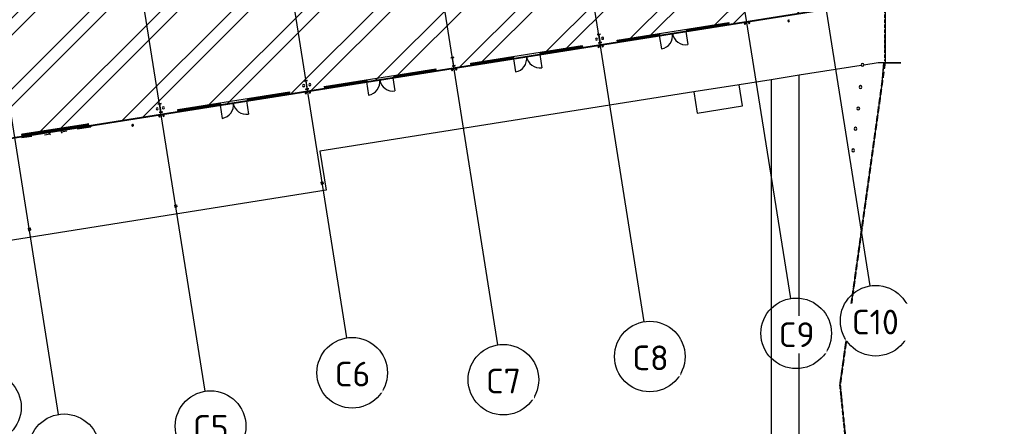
# Model space of a CAD drawing. Header units: millimetres. Extents: x 674 to 609626, y -20132 to 4061356.
# Drawn here: x 235240 to 305801, y 3983511 to 4012286 of the extents above; entities that cross this region are included whole.
import ezdxf

# ---------------------------------------------------------------- set-up
doc = ezdxf.new("R2010")
doc.units = ezdxf.units.MM
for name, pattern in [('Boundary', [16, 5, -2, 5, -2, 0, -2]), ('Hidden', [6, 4, -2]), ('Hidden_2_', [4, 3, -1])]:
    doc.linetypes.add(name, pattern=pattern)
for name, color, linetype, lineweight in [('A-000-M_MASS', 13, 'Continuous', 25), ('A-000-MH_MASS', 13, 'Hidden_2_', 25), ('A-010-M_LINE', 90, 'Continuous', 18), ('A-214-M_CURT_WALL', 52, 'Continuous', 13), ('A-215-M_CURT_PANEL', 51, 'Continuous', 13), ('A-230-M_FLOOR', 192, 'Continuous', 13), ('A-314-M_WINDO_GLASS', 151, 'Continuous', 13), ('A-314-M_WINDOW_FRM', 151, 'Continuous', 13), ('A-314-M_WINDOW_OPEN', 151, 'Continuous', 13), ('A-325-M_DOOR', 31, 'Continuous', 13), ('A-325-M_DOOR_PANEL', 31, 'Continuous', 13), ('C-910-M_SITE_BOUND', 91, 'Boundary', 25), ('F-670-M_FSP', 13, 'Continuous', 13), ('M-520-M_DRAINAGE_FW', 2, 'Continuous', 13), ('P-500-M_PLMB_EQPM', 2, 'Continuous', 13), ('S-280-M_COLUMN', 52, 'Continuous', 13), ('S-280-M_STRUCT_FRAME', 12, 'Continuous', 13), ('Z-030-M_GRID', 191, 'Continuous', 13), ('Z-033_T_GRIDREF', 31, 'Continuous', 13), ('Z-060-M_DETAIL', 92, 'Continuous', 25)]:
    doc.layers.add(name, color=color, linetype=linetype, lineweight=lineweight)
doc.styles.add('ISOCPEUR_2', font='isocpeur.ttf', dxfattribs={"height": 1750})

# ---------------------------------------------------------------- blocks, each defined once
blk = doc.blocks.new('Hydrant_double8 - Hydrant_double-1019432-S0_021 - GROUND LOADING PLAN')
at = {"layer": 'F-670-M_FSP', "lineweight": 5}
for start, end in [(19.00041, 199.00041), (199.00041, 19.00041)]:
    blk.add_arc((-2397820, 3973209), 60, start, end, dxfattribs=at)
blk = doc.blocks.new('Structural Framing 20 - Structural Framing 1-1264715-S0_021 - GROUND LOADING PLAN')
at = {"layer": 'S-280-M_STRUCT_FRAME', "lineweight": 5}
for p, q in [((-2284375, 4044968), (-2284602, 4044932)), ((-2284602, 4044932), (-2284601, 4044922)), ((-2284601, 4044922), (-2284492, 4044940)), ((-2284492, 4044940), (-2284400, 4044357)), ((-2284482, 4044941), (-2284374, 4044958)), ((-2284390, 4044358), (-2284482, 4044941)), ((-2284374, 4044958), (-2284375, 4044968)), ((-2284400, 4044357), (-2284508, 4044340)), ((-2284508, 4044340), (-2284507, 4044330)), ((-2284507, 4044330), (-2284280, 4044366)), ((-2284281, 4044376), (-2284390, 4044358)), ((-2284280, 4044366), (-2284281, 4044376)), ((-2278260, 4006360), (-2278487, 4006324)), ((-2278487, 4006324), (-2278485, 4006314)), ((-2278485, 4006314), (-2278377, 4006331)), ((-2278285, 4005748), (-2278393, 4005731)), ((-2278392, 4005721), (-2278164, 4005757)), ((-2278377, 4006331), (-2278285, 4005748)), ((-2278367, 4006332), (-2278258, 4006350)), ((-2278275, 4005750), (-2278367, 4006332)), ((-2278166, 4005767), (-2278275, 4005750)), ((-2278258, 4006350), (-2278260, 4006360)), ((-2278164, 4005757), (-2278166, 4005767)), ((-2278393, 4005731), (-2278392, 4005721))]:
    blk.add_line(p, q, dxfattribs=at)
blk = doc.blocks.new('Structural Framing 22 - Structural Framing 1-1264748-S0_021 - GROUND LOADING PLAN')
at = {"layer": 'S-280-M_STRUCT_FRAME', "lineweight": 5}
for p, q in [((-2274004, 4046611), (-2274232, 4046575)), ((-2274232, 4046575), (-2274230, 4046565)), ((-2274230, 4046565), (-2274121, 4046582)), ((-2274029, 4046000), (-2274138, 4045982)), ((-2274138, 4045982), (-2274136, 4045972)), ((-2274136, 4045972), (-2273909, 4046008)), ((-2274121, 4046582), (-2274029, 4046000)), ((-2274111, 4046584), (-2274003, 4046601)), ((-2274019, 4046001), (-2274111, 4046584)), ((-2273911, 4046018), (-2274019, 4046001)), ((-2274003, 4046601), (-2274004, 4046611)), ((-2273909, 4046008), (-2273911, 4046018)), ((-2267889, 4008002), (-2268116, 4007966)), ((-2268116, 4007966), (-2268115, 4007956)), ((-2268115, 4007956), (-2268006, 4007974)), ((-2268006, 4007974), (-2267914, 4007391)), ((-2267996, 4007975), (-2267888, 4007992)), ((-2267904, 4007392), (-2267996, 4007975)), ((-2267888, 4007992), (-2267889, 4008002)), ((-2267914, 4007391), (-2268022, 4007374)), ((-2268022, 4007374), (-2268021, 4007364)), ((-2268021, 4007364), (-2267794, 4007400)), ((-2267795, 4007410), (-2267904, 4007392)), ((-2267794, 4007400), (-2267795, 4007410))]:
    blk.add_line(p, q, dxfattribs=at)
blk = doc.blocks.new('Structural Framing 23 - Structural Framing 1-1264781-S0_021 - GROUND LOADING PLAN')
at = {"layer": 'S-280-M_STRUCT_FRAME', "lineweight": 5}
for p, q in [((-2263634, 4048254), (-2263861, 4048218)), ((-2263861, 4048218), (-2263859, 4048208)), ((-2263859, 4048208), (-2263751, 4048225)), ((-2263751, 4048225), (-2263658, 4047642)), ((-2263741, 4048226), (-2263632, 4048244)), ((-2263648, 4047644), (-2263741, 4048226)), ((-2263632, 4048244), (-2263634, 4048254)), ((-2263658, 4047642), (-2263767, 4047625)), ((-2263767, 4047625), (-2263765, 4047615)), ((-2263765, 4047615), (-2263538, 4047651)), ((-2263540, 4047661), (-2263648, 4047644)), ((-2263538, 4047651), (-2263540, 4047661)), ((-2257518, 4009645), (-2257746, 4009609)), ((-2257746, 4009609), (-2257744, 4009599)), ((-2257744, 4009599), (-2257635, 4009616)), ((-2257635, 4009616), (-2257543, 4009033)), ((-2257626, 4009618), (-2257517, 4009635)), ((-2257533, 4009035), (-2257626, 4009618)), ((-2257517, 4009635), (-2257518, 4009645)), ((-2257543, 4009033), (-2257652, 4009016)), ((-2257652, 4009016), (-2257650, 4009006)), ((-2257650, 4009006), (-2257423, 4009042)), ((-2257425, 4009052), (-2257533, 4009035)), ((-2257423, 4009042), (-2257425, 4009052))]:
    blk.add_line(p, q, dxfattribs=at)
blk = doc.blocks.new('Structural Framing 24 - Structural Framing 1-1264814-S0_021 - GROUND LOADING PLAN')
at = {"layer": 'S-280-M_STRUCT_FRAME', "lineweight": 5}
for p, q in [((-2253263, 4049896), (-2253490, 4049860)), ((-2253490, 4049860), (-2253489, 4049850)), ((-2253489, 4049850), (-2253380, 4049867)), ((-2253380, 4049867), (-2253288, 4049285)), ((-2253370, 4049869), (-2253261, 4049886)), ((-2253278, 4049286), (-2253370, 4049869)), ((-2253261, 4049886), (-2253263, 4049896)), ((-2253288, 4049285), (-2253396, 4049268)), ((-2253396, 4049268), (-2253395, 4049258)), ((-2253395, 4049258), (-2253168, 4049294)), ((-2253169, 4049304), (-2253278, 4049286)), ((-2253168, 4049294), (-2253169, 4049304)), ((-2247148, 4011287), (-2247375, 4011251)), ((-2247375, 4011251), (-2247373, 4011242)), ((-2247373, 4011242), (-2247265, 4011259)), ((-2247265, 4011259), (-2247172, 4010676)), ((-2247255, 4011260), (-2247146, 4011278)), ((-2247162, 4010678), (-2247255, 4011260)), ((-2247054, 4010695), (-2247162, 4010678)), ((-2247146, 4011278), (-2247148, 4011287)), ((-2247052, 4010685), (-2247054, 4010695)), ((-2247172, 4010676), (-2247281, 4010659)), ((-2247281, 4010659), (-2247279, 4010649)), ((-2247279, 4010649), (-2247052, 4010685))]:
    blk.add_line(p, q, dxfattribs=at)
blk = doc.blocks.new('Generic Models 8 - Generic Models 8-1480937-S0_021 - GROUND LOADING PLAN')
at = {"layer": 'A-000-M_MASS', "lineweight": 5}
for start, end in [(90, 270), (270, 90)]:
    blk.add_arc((-2229268, 4005422), 100, start, end, dxfattribs=at)
blk = doc.blocks.new('Generic Models 9 - Generic Models 8-1480971-S0_021 - GROUND LOADING PLAN')
at = {"layer": 'A-000-M_MASS', "lineweight": 5}
for start, end in [(90, 270), (270, 90)]:
    blk.add_arc((-2229268, 4005422), 100, start, end, dxfattribs=at)
blk = doc.blocks.new('Generic Models 10 - Generic Models 8-1480986-S0_021 - GROUND LOADING PLAN')
at = {"layer": 'A-000-M_MASS', "lineweight": 5}
for start, end in [(90, 270), (270, 90)]:
    blk.add_arc((-2229268, 4005422), 100, start, end, dxfattribs=at)
blk = doc.blocks.new('Generic Models 11 - Generic Models 8-1481001-S0_021 - GROUND LOADING PLAN')
at = {"layer": 'A-000-M_MASS', "lineweight": 5}
for start, end in [(90, 270), (270, 90)]:
    blk.add_arc((-2229268, 4005422), 100, start, end, dxfattribs=at)
blk = doc.blocks.new('Generic Models 12 - Generic Models 8-1481016-S0_021 - GROUND LOADING PLAN')
at = {"layer": 'A-000-M_MASS', "lineweight": 5}
for start, end in [(90, 270), (270, 90)]:
    blk.add_arc((-2229268, 4005422), 100, start, end, dxfattribs=at)
blk = doc.blocks.new('Downpipe - L Spreader - Default-V3-S0_021 - GROUND LOADING PLAN')
at = {"layer": 'M-520-M_DRAINAGE_FW', "lineweight": 5}
for start, end in [(0, 180), (180, 0)]:
    blk.add_arc((-40, 150), 75, start, end, dxfattribs=at)
blk = doc.blocks.new('Hydrant_double13 - Hydrant_double-1552926-S0_021 - GROUND LOADING PLAN')
at = {"layer": 'F-670-M_FSP', "lineweight": 5}
for start, end in [(9.00033, 189.00033), (189.00033, 9.00033)]:
    blk.add_arc((-2236602, 4011656), 60, start, end, dxfattribs=at)
blk = doc.blocks.new('Rectangular Mullion - 50x100mm-V14-S0_021 - GROUND LOADING PLAN')
at = {"layer": 'A-214-M_CURT_WALL', "lineweight": 5}
for p, q in [((-25, 50), (10, 50)), ((-25, -50), (-25, 50)), ((10, -50), (-25, -50))]:
    blk.add_line(p, q, dxfattribs=at)
blk = doc.blocks.new('Downpipe - L Spreader - Default-3252556-S0_021 - GROUND LOADING PLAN')
at = {"layer": 'M-520-M_DRAINAGE_FW', "lineweight": 5}
for start, end in [(0, 180), (180, 0)]:
    blk.add_arc((-40, 150), 75, start, end, dxfattribs=at)
blk = doc.blocks.new('Rectangular Mullion - 50x100mm-2183126-S0_021 - GROUND LOADING PLAN')
at = {"layer": 'A-214-M_CURT_WALL', "lineweight": 5}
for p, q in [((-2283483, 4004912), (-2288090, 4004182)), ((-2283467, 4004813), (-2288075, 4004083))]:
    blk.add_line(p, q, dxfattribs=at)
blk = doc.blocks.new('Rectangular Mullion - 50x100mm-V16-S0_021 - GROUND LOADING PLAN')
at = {"layer": 'A-214-M_CURT_WALL', "lineweight": 5}
for p, q in [((-50, 50), (-40, 50)), ((-50, -50), (-50, 50)), ((-40, -50), (-50, -50))]:
    blk.add_line(p, q, dxfattribs=at)
blk = doc.blocks.new('Rectangular Mullion - 50x100mm-V17-S0_021 - GROUND LOADING PLAN')
at = {"layer": 'A-214-M_CURT_WALL', "lineweight": 5}
for p, q in [((0, 50), (-10, 50)), ((0, -50), (0, 50)), ((-10, -50), (0, -50))]:
    blk.add_line(p, q, dxfattribs=at)
blk = doc.blocks.new('SHS-Square Hollow Section-Column - 150x150xSHS-2547686-S0_021 - GROUND LOADING PLAN')
at = {"layer": 'S-280-M_COLUMN', "lineweight": 5}
for p, q in [((-75, 75), (-75, -75)), ((-75, 75), (75, 75)), ((75, 75), (75, -75)), ((-75, -75), (75, -75))]:
    blk.add_line(p, q, dxfattribs=at)
blk = doc.blocks.new('SHS-Square Hollow Section-Column - 150x150xSHS-2547693-S0_021 - GROUND LOADING PLAN')
at = {"layer": 'S-280-M_COLUMN', "lineweight": 5}
for p, q in [((-75, 75), (-75, -75)), ((-75, 75), (75, 75)), ((75, 75), (75, -75)), ((-75, -75), (75, -75))]:
    blk.add_line(p, q, dxfattribs=at)
blk = doc.blocks.new('grease trap1 - grease trap-2547171-S0_021 - GROUND LOADING PLAN')
at = {"layer": 'P-500-M_PLMB_EQPM', "lineweight": 5}
for p, q in [((-2376541, 3969287), (-2379791, 3969287)), ((-2379791, 3969287), (-2379791, 3967777)), ((-2376541, 3967777), (-2376541, 3969287)), ((-2379791, 3967777), (-2376541, 3967777))]:
    blk.add_line(p, q, dxfattribs=at)
blk = doc.blocks.new('System Panel - Glazed-3113319-S0_021 - GROUND LOADING PLAN')
at = {"layer": 'A-215-M_CURT_PANEL', "lineweight": 5}
for p, q in [((716, 50), (-716, 50)), ((-716, 50), (-716, 25)), ((-716, 25), (716, 25)), ((716, 25), (716, 50))]:
    blk.add_line(p, q, dxfattribs=at)
blk = doc.blocks.new('Rectangular Mullion - 50x100mm-3113315-S0_021 - GROUND LOADING PLAN')
at = {"layer": 'A-214-M_CURT_WALL', "lineweight": 5}
for p, q in [((-2346001, 3969618), (-2344569, 3969618)), ((-2346001, 3969518), (-2344569, 3969518))]:
    blk.add_line(p, q, dxfattribs=at)
blk = doc.blocks.new('Rectangular Mullion - 50x100mm-1447016-S0_021 - GROUND LOADING PLAN')
at = {"layer": 'A-214-M_CURT_WALL', "lineweight": 5}
for p, q in [((-50, 50), (0, 50)), ((-50, -50), (-50, 50)), ((0, 50), (0, -50)), ((0, -50), (-50, -50))]:
    blk.add_line(p, q, dxfattribs=at)
blk = doc.blocks.new('Rectangular Mullion - 50x100mm-1425435-S0_021 - GROUND LOADING PLAN')
at = {"layer": 'A-214-M_CURT_WALL', "lineweight": 5}
for p, q in [((0, 50), (-50, 50)), ((-50, 50), (-50, -50)), ((0, -50), (0, 50)), ((-50, -50), (0, -50))]:
    blk.add_line(p, q, dxfattribs=at)
blk = doc.blocks.new('System Panel - Glazed-3113320-S0_021 - GROUND LOADING PLAN')
at = {"layer": 'A-215-M_CURT_PANEL', "lineweight": 5}
for p, q in [((730, 49.5), (-730, 49.5)), ((-730, 49.5), (-730, 24.5)), ((-730, 24.5), (730, 24.5)), ((730, 24.5), (730, 49.5))]:
    blk.add_line(p, q, dxfattribs=at)
blk = doc.blocks.new('System Panel - Glazed-3113297-S0_021 - GROUND LOADING PLAN')
at = {"layer": 'A-215-M_CURT_PANEL', "lineweight": 5}
for p, q in [((734, 50), (-734, 50)), ((-734, 50), (-734, 25)), ((-734, 25), (734, 25)), ((734, 25), (734, 50))]:
    blk.add_line(p, q, dxfattribs=at)
blk = doc.blocks.new('System Panel - Glazed-3113298-S0_021 - GROUND LOADING PLAN')
at = {"layer": 'A-215-M_CURT_PANEL', "lineweight": 5}
for p, q in [((720, 49), (-720, 49)), ((-720, 49), (-720, 24)), ((-720, 24), (720, 24)), ((720, 24), (720, 49))]:
    blk.add_line(p, q, dxfattribs=at)
blk = doc.blocks.new('Rectangular Mullion - 50x100mm-3113316-S0_021 - GROUND LOADING PLAN')
at = {"layer": 'A-214-M_CURT_WALL', "lineweight": 5}
for p, q in [((-2347511, 3969618), (-2346051, 3969618)), ((-2347511, 3969518), (-2346051, 3969518))]:
    blk.add_line(p, q, dxfattribs=at)
blk = doc.blocks.new('Rectangular Mullion - 50x100mm-3113293-S0_021 - GROUND LOADING PLAN')
at = {"layer": 'A-214-M_CURT_WALL', "lineweight": 5}
for p, q in [((-2350979, 3969618), (-2349511, 3969618)), ((-2350979, 3969518), (-2349511, 3969518))]:
    blk.add_line(p, q, dxfattribs=at)
blk = doc.blocks.new('Rectangular Mullion - 50x100mm-3113294-S0_021 - GROUND LOADING PLAN')
at = {"layer": 'A-214-M_CURT_WALL', "lineweight": 5}
for p, q in [((-2352469, 3969618), (-2351029, 3969618)), ((-2352469, 3969518), (-2351029, 3969518))]:
    blk.add_line(p, q, dxfattribs=at)
blk = doc.blocks.new('Rectangular Mullion - 50x100mm-1425432-S0_021 - GROUND LOADING PLAN')
at = {"layer": 'A-214-M_CURT_WALL', "lineweight": 5}
for p, q in [((-25, 50), (25, 50)), ((-25, -50), (-25, 50)), ((25, 50), (25, -50)), ((25, -50), (-25, -50))]:
    blk.add_line(p, q, dxfattribs=at)
blk = doc.blocks.new('X_Door-Panel-Hinge-Standard - Standard-3272678-S0_021 - GROUND LOADING PLAN')
at = {"layer": 'A-325-M_DOOR', "lineweight": 5}
blk.add_arc((-485, 20), 945, 360, 90, dxfattribs=at)
at = {"layer": 'A-325-M_DOOR_PANEL', "lineweight": 5}
blk.add_line((-485, 20), (-485, 965), dxfattribs=at)
blk = doc.blocks.new('System Panel - Glazed-3338011-S0_021 - GROUND LOADING PLAN')
at = {"layer": 'A-215-M_CURT_PANEL', "lineweight": 5}
for p, q in [((714, 50), (-714, 50)), ((-714, 50), (-714, 24)), ((-714, 24), (714, 24)), ((714, 24), (714, 50))]:
    blk.add_line(p, q, dxfattribs=at)
blk = doc.blocks.new('Rectangular Mullion - 50x100mm-3338009-S0_021 - GROUND LOADING PLAN')
at = {"layer": 'A-214-M_CURT_WALL', "lineweight": 5}
for p, q in [((-2277002, 4005885), (-2275592, 4006109)), ((-2276987, 4005787), (-2275576, 4006010))]:
    blk.add_line(p, q, dxfattribs=at)
blk = doc.blocks.new('aba - Plumbing Fixtures - Strip Drain - Stormtech - Custom Ass - FLW003 _Doors_-3363672-S0_021 - GROUND LOADING PLAN')
at = {"layer": 'A-000-M_MASS', "lineweight": 5}
blk.add_circle((0, -95), 30, dxfattribs=at)
at = {"layer": 'A-000-MH_MASS', "linetype": 'Hidden', "lineweight": 5}
for p, q in [((0, 10), (0, -696)), ((0, -3959), (0, -4938))]:
    blk.add_line(p, q, dxfattribs=at)
at = {"layer": 'M-520-M_DRAINAGE_FW', "lineweight": 5}
for p, q in [((-41, 0), (-38, 0)), ((-41, 0), (-41, -696)), ((-38, -696), (-38, 0)), ((38, 0), (38, -696)), ((41, 0), (41, -4800)), ((-41, -3959), (-41, -4928)), ((-38, -4928), (-38, -3959)), ((38, -3959), (38, -4800)), ((-38, -4928), (-41, -4928))]:
    blk.add_line(p, q, dxfattribs=at)
blk = doc.blocks.new('aba - Plumbing Fixtures - Strip Drain - Stormtech - Custom Ass - FLW003 _Doors_-2950314-S0_021 - GROUND LOADING PLAN')
at = {"layer": 'A-000-M_MASS', "lineweight": 5}
for start, end in [(360, 31.18693), (328.81307, 360)]:
    blk.add_arc((0, -95), 30, start, end, dxfattribs=at)
at = {"layer": 'M-520-M_DRAINAGE_FW', "lineweight": 5}
for p, q in [((38, -22), (38, -1922)), ((41, -22), (41, -1922))]:
    blk.add_line(p, q, dxfattribs=at)
blk = doc.blocks.new('aba - Plumbing Fixtures - Strip Drain - Stormtech - Custom Ass - FLW003 _Doors_-V43-S0_021 - GROUND LOADING PLAN')
at = {"layer": 'M-520-M_DRAINAGE_FW', "lineweight": 5}
for p, q in [((38, -50), (38, -1926)), ((41, -50), (41, -1926)), ((41, -1926), (38, -1926))]:
    blk.add_line(p, q, dxfattribs=at)
blk = doc.blocks.new('aba - Plumbing Fixtures - Strip Drain - Stormtech - Custom Ass - FLW003 _Doors_-V44-S0_021 - GROUND LOADING PLAN')
at = {"layer": 'M-520-M_DRAINAGE_FW', "lineweight": 5}
for p, q in [((38, -46), (38, -1926)), ((41, -46), (41, -1926)), ((41, -1926), (38, -1926))]:
    blk.add_line(p, q, dxfattribs=at)
blk = doc.blocks.new('Downpipe - L Spreader - 100D-3377890-S0_021 - GROUND LOADING PLAN')
at = {"layer": 'M-520-M_DRAINAGE_FW', "lineweight": 5}
for start, end in [(0, 180), (180, 0)]:
    blk.add_arc((-40, 150), 50, start, end, dxfattribs=at)
blk = doc.blocks.new('Downpipe - L Spreader - 100D-3377907-S0_021 - GROUND LOADING PLAN')
at = {"layer": 'M-520-M_DRAINAGE_FW', "lineweight": 5}
for start, end in [(360, 180), (180, 360)]:
    blk.add_arc((-40, -150), 50, start, end, dxfattribs=at)
blk = doc.blocks.new('X_Door-Panel-Hinge-Standard - Standard-3272745-S0_021 - GROUND LOADING PLAN')
at = {"layer": 'A-325-M_DOOR', "lineweight": 5}
blk.add_arc((-485, -20), 945, 270, 0, dxfattribs=at)
at = {"layer": 'A-325-M_DOOR_PANEL', "lineweight": 5}
blk.add_line((-485, -20), (-485, -965), dxfattribs=at)
blk = doc.blocks.new('SD - OXXO - SD - OXXO 3800W-3337536-S0_021 - GROUND LOADING PLAN')
at = {"layer": 'A-314-M_WINDO_GLASS', "lineweight": 5}
for p, q in [((-2300, -55), (-1200, -55)), ((-1150, -105), (-50, -105)), ((1150, -105), (50, -105)), ((1200, -55), (2300, -55))]:
    blk.add_line(p, q, dxfattribs=at)
at = {"layer": 'A-314-M_WINDOW_FRM', "lineweight": 5}
for p, q in [((-2350, -30), (-2350, -80)), ((-2350, -30), (-2300, -30)), ((-2350, -80), (-2300, -80)), ((-2300, -30), (-1200, -30)), ((-2300, -80), (-2300, -30)), ((-1200, -80), (-2300, -80)), ((-1200, -30), (-1150, -30)), ((-1200, -30), (-1200, -80)), ((-1200, -130), (-1200, -80)), ((-1200, -80), (-1150, -80)), ((-1200, -80), (-1150, -80)), ((-1200, -130), (-1150, -130)), ((-1150, -30), (-1150, -80)), ((-50, -80), (-1150, -80)), ((-1150, -80), (-1150, -130)), ((-1150, -130), (-50, -130)), ((-50, -80), (0, -80)), ((-50, -130), (-50, -80)), ((-50, -130), (0, -130)), ((0, -130), (0, -80)), ((0, -130), (0, -80)), ((50, -80), (0, -80)), ((50, -130), (0, -130)), ((50, -80), (1150, -80)), ((50, -130), (50, -80)), ((1150, -130), (50, -130)), ((1150, -30), (1150, -80)), ((1150, -30), (1200, -30)), ((1150, -80), (1200, -80)), ((1200, -80), (1150, -80)), ((1150, -80), (1150, -130)), ((1200, -130), (1150, -130)), ((1200, -30), (2300, -30)), ((1200, -80), (1200, -30)), ((2300, -80), (1200, -80)), ((1200, -130), (1200, -80)), ((2300, -30), (2350, -30)), ((2300, -30), (2300, -80)), ((2300, -80), (2350, -80)), ((2350, -30), (2350, -80))]:
    blk.add_line(p, q, dxfattribs=at)
at = {"layer": 'A-314-M_WINDOW_OPEN', "lineweight": 5}
for p, q in [((-800, -305), (-400, -305)), ((-400, -305), (-457, -248)), ((-400, -305), (-457, -362)), ((400, -305), (457, -248)), ((400, -305), (457, -362)), ((800, -305), (400, -305))]:
    blk.add_line(p, q, dxfattribs=at)
at = {"layer": 'A-325-M_DOOR', "lineweight": 5}
for p, q in [((-2350, -30), (-2400, -30)), ((-2400, -30), (-2400, -130)), ((-2400, -130), (-2350, -130)), ((-2350, -130), (-2350, -30)), ((2400, -30), (2350, -30)), ((2350, -30), (2350, -130)), ((2350, -130), (2400, -130)), ((2400, -130), (2400, -30))]:
    blk.add_line(p, q, dxfattribs=at)
blk = doc.blocks.new('25021-APA-ZZ-ZZ-M3-AR-000001_V3_rvt-1-S0_021 - GROUND LOADING PLAN')
at = {"layer": 'A-230-M_FLOOR', "lineweight": 5}
for p, q in [((-2238035, 4011961), (-2230994, 4013077)), ((-2226983, 4013144), (-2226983, 4009250)), ((-2226983, 4013144), (-2226983, 4009250)), ((-2245960, 4010858), (-2238058, 4012109)), ((-2238058, 4012109), (-2238050, 4012055)), ((-2242918, 4011199), (-2241061, 4011494)), ((-2242916, 4011188), (-2241040, 4011485)), ((-2241061, 4011494), (-2241059, 4011482)), ((-2248406, 4010319), (-2245936, 4010710)), ((-2245951, 4010804), (-2245960, 4010858)), ((-2256331, 4009215), (-2248429, 4010467)), ((-2248429, 4010467), (-2248420, 4010412)), ((-2253289, 4009557), (-2251432, 4009851)), ((-2253287, 4009546), (-2251410, 4009843)), ((-2251432, 4009851), (-2251430, 4009840)), ((-2266701, 4007573), (-2258800, 4008824)), ((-2258800, 4008824), (-2258791, 4008770)), ((-2258776, 4008676), (-2256307, 4009067)), ((-2256322, 4009161), (-2256331, 4009215)), ((-2228668, 4009060), (-2233053, 4008365)), ((-2227466, 4009250), (-2228481, 4009090)), ((-2226983, 4009250), (-2227466, 4009250)), ((-2227098, 4009250), (-2227237, 4007560)), ((-2225861, 4009250), (-2227098, 4009250)), ((-2226983, 4009250), (-2225861, 4009250)), ((-2263658, 4007906), (-2261806, 4008200)), ((-2263658, 4007903), (-2261805, 4008196)), ((-2261806, 4008200), (-2261805, 4008196)), ((-2261805, 4008196), (-2261781, 4008200)), ((-2235053, 4008049), (-2237325, 4007689)), ((-2233053, 4008365), (-2235053, 4008049)), ((-2235053, 4008049), (-2235053, 3982150)), ((-2233053, 3981825), (-2233053, 4008365)), ((-2277072, 4005930), (-2269171, 4007182)), ((-2269171, 4007182), (-2269162, 4007127)), ((-2269147, 4007033), (-2266678, 4007425)), ((-2240535, 4007180), (-2267009, 4002987)), ((-2266693, 4007518), (-2266701, 4007573)), ((-2227237, 4007560), (-2230178, 3986426)), ((-2274032, 4006282), (-2272155, 4006579)), ((-2274028, 4006260), (-2272152, 4006558)), ((-2283386, 4004778), (-2277049, 4005782)), ((-2277049, 4005782), (-2277072, 4005930)), ((-2277049, 4005782), (-2277037, 4005784)), ((-2288150, 4004175), (-2283409, 4004926)), ((-2288127, 4004031), (-2283386, 4004782)), ((-2287014, 4004204), (-2284642, 4004579)), ((-2284642, 4004579), (-2284216, 4004647)), ((-2283393, 4004825), (-2283386, 4004778)), ((-2289094, 4003874), (-2288126, 4004027)), ((-2288126, 4004027), (-2288134, 4004074)), ((-2287439, 4004136), (-2287014, 4004204)), ((-2267009, 4002987), (-2266571, 4000224)), ((-2266571, 4000224), (-2295945, 3995540)), ((-2230178, 3986426), (-2229514, 3979878))]:
    blk.add_line(p, q, dxfattribs=at)
at = {"layer": 'A-000-M_MASS', "color": 253, "lineweight": 5}
for name, p in [('Generic Models 12 - Generic Models 8-1481016-S0_021 - GROUND LOADING PLAN', (689, 3684)), ('Generic Models 11 - Generic Models 8-1481001-S0_021 - GROUND LOADING PLAN', (551, 2110)), ('Generic Models 8 - Generic Models 8-1480937-S0_021 - GROUND LOADING PLAN', (394, 592)), ('Generic Models 9 - Generic Models 8-1480971-S0_021 - GROUND LOADING PLAN', (193, -843)), ('Generic Models 10 - Generic Models 8-1480986-S0_021 - GROUND LOADING PLAN', (31, -2378))]:
    blk.add_blockref(name, p, dxfattribs=at)
at = {"layer": 'A-214-M_CURT_WALL', "color": 253, "lineweight": 5, "extrusion": (0, 0, -1)}
for name, p, rotation in [('Rectangular Mullion - 50x100mm-1425432-S0_021 - GROUND LOADING PLAN', (2241022, 4011534), 350.9996904021961), ('Rectangular Mullion - 50x100mm-1425432-S0_021 - GROUND LOADING PLAN', (2239530, 4011770), 350.9996904021961), ('Rectangular Mullion - 50x100mm-1447016-S0_021 - GROUND LOADING PLAN', (2245943, 4010754), 350.9996904021961), ('Rectangular Mullion - 50x100mm-1425432-S0_021 - GROUND LOADING PLAN', (2244447, 4010991), 350.9996904021961), ('Rectangular Mullion - 50x100mm-1425432-S0_021 - GROUND LOADING PLAN', (2242948, 4011229), 350.9996904021961), ('Rectangular Mullion - 50x100mm-1425432-S0_021 - GROUND LOADING PLAN', (2249901, 4010127), 350.9996904021961), ('Rectangular Mullion - 50x100mm-1425432-S0_021 - GROUND LOADING PLAN', (2254818, 4009349), 350.9996904021961), ('Rectangular Mullion - 50x100mm-1425432-S0_021 - GROUND LOADING PLAN', (2253319, 4009586), 350.9996904021961), ('Rectangular Mullion - 50x100mm-1425432-S0_021 - GROUND LOADING PLAN', (2251393, 4009891), 350.9996904021961), ('Rectangular Mullion - 50x100mm-1447016-S0_021 - GROUND LOADING PLAN', (2256314, 4009112), 350.9996904021961), ('Rectangular Mullion - 50x100mm-1425432-S0_021 - GROUND LOADING PLAN', (2263689, 4007943), 350.9996904021961), ('Rectangular Mullion - 50x100mm-1425432-S0_021 - GROUND LOADING PLAN', (2261763, 4008249), 350.9996904021961), ('Rectangular Mullion - 50x100mm-1425432-S0_021 - GROUND LOADING PLAN', (2260272, 4008485), 350.9996904021961), ('Rectangular Mullion - 50x100mm-1447016-S0_021 - GROUND LOADING PLAN', (2266685, 4007469), 350.9996904021961), ('Rectangular Mullion - 50x100mm-1425432-S0_021 - GROUND LOADING PLAN', (2265189, 4007706), 350.9996904021961), ('Rectangular Mullion - 50x100mm-1425432-S0_021 - GROUND LOADING PLAN', (2272134, 4006606), 350.9996904021961), ('Rectangular Mullion - 50x100mm-1425432-S0_021 - GROUND LOADING PLAN', (2270643, 4006842), 350.9996904021961), ('Rectangular Mullion - 50x100mm-1447016-S0_021 - GROUND LOADING PLAN', (2277044, 4005828), 350.9996904021961), ('Rectangular Mullion - 50x100mm-1425432-S0_021 - GROUND LOADING PLAN', (2275559, 4006063), 350.9996904021961), ('Rectangular Mullion - 50x100mm-1425432-S0_021 - GROUND LOADING PLAN', (2274060, 4006301), 350.9996904021961), ('Rectangular Mullion - 50x100mm-V14-S0_021 - GROUND LOADING PLAN', (2283450, 4004866), 170.9996904021727), ('Rectangular Mullion - 50x100mm-V16-S0_021 - GROUND LOADING PLAN', (2283401, 4004874), 170.9996904021727)]:
    blk.add_blockref(name, p, dxfattribs=dict(at, rotation=rotation))
at = {"layer": 'A-214-M_CURT_WALL', "color": 253, "lineweight": 5}
for name, p, rotation in [('Rectangular Mullion - 50x100mm-3113316-S0_021 - GROUND LOADING PLAN', (698608, 458089), 9.000309597834645), ('Rectangular Mullion - 50x100mm-3113315-S0_021 - GROUND LOADING PLAN', (698608, 458089), 9.000309597789471), ('Rectangular Mullion - 50x100mm-1425435-S0_021 - GROUND LOADING PLAN', (-2238042, 4012006), 9.000309597803906), ('Rectangular Mullion - 50x100mm-3113294-S0_021 - GROUND LOADING PLAN', (698608, 458089), 9.00030959780159), ('Rectangular Mullion - 50x100mm-3113293-S0_021 - GROUND LOADING PLAN', (698608, 458089), 9.000309597793253), ('Rectangular Mullion - 50x100mm-3113316-S0_021 - GROUND LOADING PLAN', (688237, 456447), 9.000309597836312), ('Rectangular Mullion - 50x100mm-3113315-S0_021 - GROUND LOADING PLAN', (688237, 456447), 9.000309597791178), ('Rectangular Mullion - 50x100mm-1425435-S0_021 - GROUND LOADING PLAN', (-2248413, 4010363), 9.000309597803906), ('Rectangular Mullion - 50x100mm-3113294-S0_021 - GROUND LOADING PLAN', (688237, 456447), 9.00030959780159), ('Rectangular Mullion - 50x100mm-3113293-S0_021 - GROUND LOADING PLAN', (688237, 456447), 9.000309597793253), ('Rectangular Mullion - 50x100mm-3113315-S0_021 - GROUND LOADING PLAN', (677867, 454804), 9.000309597792805), ('Rectangular Mullion - 50x100mm-1425435-S0_021 - GROUND LOADING PLAN', (-2258783, 4008720), 9.000309597803906), ('Rectangular Mullion - 50x100mm-3113293-S0_021 - GROUND LOADING PLAN', (677867, 454804), 9.000309597793253), ('Rectangular Mullion - 50x100mm-3113316-S0_021 - GROUND LOADING PLAN', (677867, 454804), 9.000309597836312), ('Rectangular Mullion - 50x100mm-3113294-S0_021 - GROUND LOADING PLAN', (677867, 454804), 9.000309597819033), ('Rectangular Mullion - 50x100mm-3113316-S0_021 - GROUND LOADING PLAN', (667496, 453161), 9.000309597836312), ('Rectangular Mullion - 50x100mm-3113315-S0_021 - GROUND LOADING PLAN', (667496, 453161), 9.000309597792805), ('Rectangular Mullion - 50x100mm-1425435-S0_021 - GROUND LOADING PLAN', (-2269154, 4007078), 9.000309597803906), ('Rectangular Mullion - 50x100mm-3113293-S0_021 - GROUND LOADING PLAN', (667496, 453161), 9.000309597793253), ('Rectangular Mullion - 50x100mm-V17-S0_021 - GROUND LOADING PLAN', (-2288142, 4004123), 189.0003095978273)]:
    blk.add_blockref(name, p, dxfattribs=dict(at, rotation=rotation))
for name in ['Rectangular Mullion - 50x100mm-3338009-S0_021 - GROUND LOADING PLAN', 'Rectangular Mullion - 50x100mm-2183126-S0_021 - GROUND LOADING PLAN']:
    blk.add_blockref(name, (0, 0), dxfattribs=at)
at = {"layer": 'A-215-M_CURT_PANEL', "color": 253, "lineweight": 5, "rotation": 189.0003095978039}
for name, p in [('System Panel - Glazed-3113320-S0_021 - GROUND LOADING PLAN', (-2240276, 4011652)), ('System Panel - Glazed-3113319-S0_021 - GROUND LOADING PLAN', (-2238799, 4011886)), ('System Panel - Glazed-3113298-S0_021 - GROUND LOADING PLAN', (-2245183, 4010875)), ('System Panel - Glazed-3113297-S0_021 - GROUND LOADING PLAN', (-2243697, 4011110)), ('System Panel - Glazed-3113320-S0_021 - GROUND LOADING PLAN', (-2250647, 4010009)), ('System Panel - Glazed-3113319-S0_021 - GROUND LOADING PLAN', (-2249169, 4010243)), ('System Panel - Glazed-3113298-S0_021 - GROUND LOADING PLAN', (-2255554, 4009232)), ('System Panel - Glazed-3113297-S0_021 - GROUND LOADING PLAN', (-2254068, 4009467)), ('System Panel - Glazed-3113319-S0_021 - GROUND LOADING PLAN', (-2259540, 4008601)), ('System Panel - Glazed-3113297-S0_021 - GROUND LOADING PLAN', (-2264439, 4007825)), ('System Panel - Glazed-3113320-S0_021 - GROUND LOADING PLAN', (-2261018, 4008367)), ('System Panel - Glazed-3113298-S0_021 - GROUND LOADING PLAN', (-2265924, 4007589)), ('System Panel - Glazed-3113320-S0_021 - GROUND LOADING PLAN', (-2271388, 4006724)), ('System Panel - Glazed-3113319-S0_021 - GROUND LOADING PLAN', (-2269911, 4006958)), ('System Panel - Glazed-3338011-S0_021 - GROUND LOADING PLAN', (-2276289, 4005948)), ('System Panel - Glazed-3113297-S0_021 - GROUND LOADING PLAN', (-2274810, 4006182))]:
    blk.add_blockref(name, p, dxfattribs=at)
at = {"layer": 'A-325-M_DOOR', "color": 253, "lineweight": 5}
for name, p, rotation in [('X_Door-Panel-Hinge-Standard - Standard-3272678-S0_021 - GROUND LOADING PLAN', (-2241585, 4011414), 189.0003095978039), ('X_Door-Panel-Hinge-Standard - Standard-3272745-S0_021 - GROUND LOADING PLAN', (-2242496, 4011270), 9.000309597803906), ('X_Door-Panel-Hinge-Standard - Standard-3272745-S0_021 - GROUND LOADING PLAN', (-2252833, 4009633), 9.000309597803906), ('X_Door-Panel-Hinge-Standard - Standard-3272678-S0_021 - GROUND LOADING PLAN', (-2251922, 4009777), 189.0003095978039), ('X_Door-Panel-Hinge-Standard - Standard-3272745-S0_021 - GROUND LOADING PLAN', (-2263237, 4007985), 9.000309597803906), ('X_Door-Panel-Hinge-Standard - Standard-3272678-S0_021 - GROUND LOADING PLAN', (-2262326, 4008129), 189.0003095978039), ('X_Door-Panel-Hinge-Standard - Standard-3272678-S0_021 - GROUND LOADING PLAN', (-2272697, 4006486), 189.0003095978039), ('X_Door-Panel-Hinge-Standard - Standard-3272745-S0_021 - GROUND LOADING PLAN', (-2273608, 4006342), 9.000309597803906), ('SD - OXXO - SD - OXXO 3800W-3337536-S0_021 - GROUND LOADING PLAN', (-2285774, 4004579), 9.000309597827327)]:
    blk.add_blockref(name, p, dxfattribs=dict(at, rotation=rotation))
at = {"layer": 'F-670-M_FSP', "color": 253, "lineweight": 5}
blk.add_blockref('Hydrant_double13 - Hydrant_double-1552926-S0_021 - GROUND LOADING PLAN', (2790, 564), dxfattribs=at)
at = {"layer": 'F-670-M_FSP', "color": 253, "lineweight": 5, "rotation": 349.9999212679971}
blk.add_blockref('Hydrant_double8 - Hydrant_double-1019432-S0_021 - GROUND LOADING PLAN', (-608831, -324403), dxfattribs=at)
at = {"layer": 'M-520-M_DRAINAGE_FW', "color": 253, "lineweight": 5}
for name, p, rotation in [('Downpipe - L Spreader - 100D-3377890-S0_021 - GROUND LOADING PLAN', (-2236674, 4012219), 189.0003283881517), ('aba - Plumbing Fixtures - Strip Drain - Stormtech - Custom Ass - FLW003 _Doors_-V44-S0_021 - GROUND LOADING PLAN', (-2242957, 4011151), 99.0003277068024), ('Downpipe - L Spreader - 100D-3377907-S0_021 - GROUND LOADING PLAN', (-2236882, 4012186), 9.000328388139614), ('Downpipe - L Spreader - Default-V3-S0_021 - GROUND LOADING PLAN', (-2247463, 4011067), 180), ('Downpipe - L Spreader - Default-3252556-S0_021 - GROUND LOADING PLAN', (-2247029, 4011136), 180), ('Downpipe - L Spreader - 100D-3377907-S0_021 - GROUND LOADING PLAN', (-2247253, 4010543), 9.000328388139614), ('Downpipe - L Spreader - 100D-3377890-S0_021 - GROUND LOADING PLAN', (-2247045, 4010576), 189.0003283881517), ('aba - Plumbing Fixtures - Strip Drain - Stormtech - Custom Ass - FLW003 _Doors_-V44-S0_021 - GROUND LOADING PLAN', (-2253328, 4009509), 99.0003277068024), ('Downpipe - L Spreader - 100D-3377907-S0_021 - GROUND LOADING PLAN', (-2257624, 4008901), 9.000328388139614), ('Downpipe - L Spreader - 100D-3377890-S0_021 - GROUND LOADING PLAN', (-2257416, 4008934), 189.0003283881517), ('aba - Plumbing Fixtures - Strip Drain - Stormtech - Custom Ass - FLW003 _Doors_-V43-S0_021 - GROUND LOADING PLAN', (-2263701, 4007858), 99.0003277068024), ('Downpipe - L Spreader - Default-V3-S0_021 - GROUND LOADING PLAN', (-2268205, 4007782), 180), ('Downpipe - L Spreader - 100D-3377907-S0_021 - GROUND LOADING PLAN', (-2267994, 4007258), 9.000328388139614), ('Downpipe - L Spreader - Default-3252556-S0_021 - GROUND LOADING PLAN', (-2267770, 4007851), 180), ('Downpipe - L Spreader - 100D-3377890-S0_021 - GROUND LOADING PLAN', (-2267786, 4007291), 189.0003283881517), ('aba - Plumbing Fixtures - Strip Drain - Stormtech - Custom Ass - FLW003 _Doors_-2950314-S0_021 - GROUND LOADING PLAN', (-2274047, 4006238), 99.0003277068024), ('Downpipe - L Spreader - Default-V3-S0_021 - GROUND LOADING PLAN', (-2278576, 4006139), 180), ('Downpipe - L Spreader - Default-3252556-S0_021 - GROUND LOADING PLAN', (-2278141, 4006208), 180), ('Downpipe - L Spreader - 100D-3377907-S0_021 - GROUND LOADING PLAN', (-2278364, 4005606), 9.000328388139614), ('Downpipe - L Spreader - 100D-3377890-S0_021 - GROUND LOADING PLAN', (-2278155, 4005639), 189.0003283881517), ('aba - Plumbing Fixtures - Strip Drain - Stormtech - Custom Ass - FLW003 _Doors_-3363672-S0_021 - GROUND LOADING PLAN', (-2288121, 4003990), 99.0003277068024)]:
    blk.add_blockref(name, p, dxfattribs=dict(at, rotation=rotation))
at = {"layer": 'P-500-M_PLMB_EQPM', "color": 253, "lineweight": 5, "rotation": 9.000328388167508}
blk.add_blockref('grease trap1 - grease trap-2547171-S0_021 - GROUND LOADING PLAN', (730910, 459060), dxfattribs=at)
at = {"layer": 'S-280-M_COLUMN', "color": 253, "lineweight": 5}
for name, p, rotation in [('SHS-Square Hollow Section-Column - 150x150xSHS-2547693-S0_021 - GROUND LOADING PLAN', (-2266866, 4000736), 9.000295223476288), ('SHS-Square Hollow Section-Column - 150x150xSHS-2547693-S0_021 - GROUND LOADING PLAN', (-2277224, 3999095), 9.060257672736045), ('SHS-Square Hollow Section-Column - 150x150xSHS-2547686-S0_021 - GROUND LOADING PLAN', (-2287597, 3997459), 9.000328388144617)]:
    blk.add_blockref(name, p, dxfattribs=dict(at, rotation=rotation))
at = {"layer": 'S-280-M_STRUCT_FRAME', "color": 253, "lineweight": 5}
for name in ['Structural Framing 24 - Structural Framing 1-1264814-S0_021 - GROUND LOADING PLAN', 'Structural Framing 23 - Structural Framing 1-1264781-S0_021 - GROUND LOADING PLAN', 'Structural Framing 22 - Structural Framing 1-1264748-S0_021 - GROUND LOADING PLAN', 'Structural Framing 20 - Structural Framing 1-1264715-S0_021 - GROUND LOADING PLAN']:
    blk.add_blockref(name, (0, 0), dxfattribs=at)
blk = doc.blocks.new('Family - ___-3870354-S0_021 - GROUND LOADING PLAN')
at = {"layer": 'C-910-M_SITE_BOUND'}
for p, q in [((-2226983, 4009382), (-2226983, 4059444)), ((-2226983, 4009382), (-2230178, 3986426)), ((-2230178, 3986426), (-2229692, 3981630))]:
    blk.add_line(p, q, dxfattribs=at)
blk = doc.blocks.new('Grid - NRP_Grid-Head-320187-S0_021 - GROUND LOADING PLAN')
at = {"layer": 'Z-033_T_GRIDREF'}
blk.add_circle((0, 0), 5, dxfattribs=at)

msp = doc.modelspace()

# ---------------------------------------------------------------- hatches: boundary and pattern name
at = {"layer": 'Z-060-M_DETAIL', "lineweight": 18}
h = msp.add_hatch(dxfattribs=at)
h.set_pattern_fill('FP_44', color=94, style=0, pattern_type=2)
h.set_pattern_definition([(45, (2523501.4, 0), (-2514.4717, 2514.4717), []), (45, (2523501.4, 3810), (-2514.4717, 2514.4717), [])])
h.paths.add_polyline_path([(203586, 3998992), (292642, 4013098), (286384, 4052605), (197334, 4038501), (203029, 4002511)])

# ---------------------------------------------------------------- linework, layer by layer
at = {"layer": 'A-010-M_LINE', "lineweight": 25}
msp.add_line((203586, 3998992), (292642, 4013098), dxfattribs=at)
at = {"layer": 'Z-030-M_GRID'}
for p, q in [((289836, 3992551), (279324, 4058917)), ((295466, 3993443), (285189, 4058322)), ((279465, 3990908), (269189, 4055788)), ((269094, 3989266), (258818, 4054145)), ((258386, 3989757), (248447, 4052503)), ((248353, 3985981), (238077, 4050860)), ((237982, 3984338), (227706, 4049217)), ((203767, 3999021), (305801, 4015182))]:
    msp.add_line(p, q, dxfattribs=at)

# ---------------------------------------------------------------- block references
at = {"lineweight": 5}
msp.add_blockref('25021-APA-ZZ-ZZ-M3-AR-000001_V3_rvt-1-S0_021 - GROUND LOADING PLAN', (2523501, 0), dxfattribs=at)
at = {"layer": 'C-910-M_SITE_BOUND'}
msp.add_blockref('Family - ___-3870354-S0_021 - GROUND LOADING PLAN', (2523501, 0), dxfattribs=at)
at = {"layer": 'Z-033_T_GRIDREF', "xscale": 499.9999999999995, "yscale": 499.9999999999995, "zscale": 499.9999999999995}
for p, rotation in [((295857, 3990974), 9.000328388145226), ((290227, 3990082), 9.000328388145594), ((279856, 3988439), 9.000328388145347), ((258777, 3987288), 9.00032838814604), ((269486, 3986797), 9.000328388145347), ((232830, 3984845), 95.99999999999999), ((248744, 3983511), 9.000328388145594), ((238373, 3981869), 9.000328388145551)]:
    msp.add_blockref('Grid - NRP_Grid-Head-320187-S0_021 - GROUND LOADING PLAN', p, dxfattribs=dict(at, rotation=rotation))

# ---------------------------------------------------------------- next in the draw order: texts
at = {"layer": 'Z-033_T_GRIDREF', "char_height": 1750, "attachment_point": 1, "style": 'ISOCPEUR_2', "bg_fill": 3, "box_fill_scale": 1.25, "bg_fill_color": 256, "bg_fill_true_color": 13158600, "bg_fill_transparency": 0}
for s, insert, width in [('C10', (294168, 3991754), 4048.52), ('C9', (288985, 3990862), 2966.24), ('C8', (278615, 3989219), 2966.24), ('C6', (257535, 3988068), 2966.24), ('C7', (268244, 3987577), 2966.24), ('C5', (247502, 3984291), 2966.24)]:
    msp.add_mtext(s, dxfattribs=dict(at, insert=insert, width=width))

doc.saveas('drawing.dxf')
